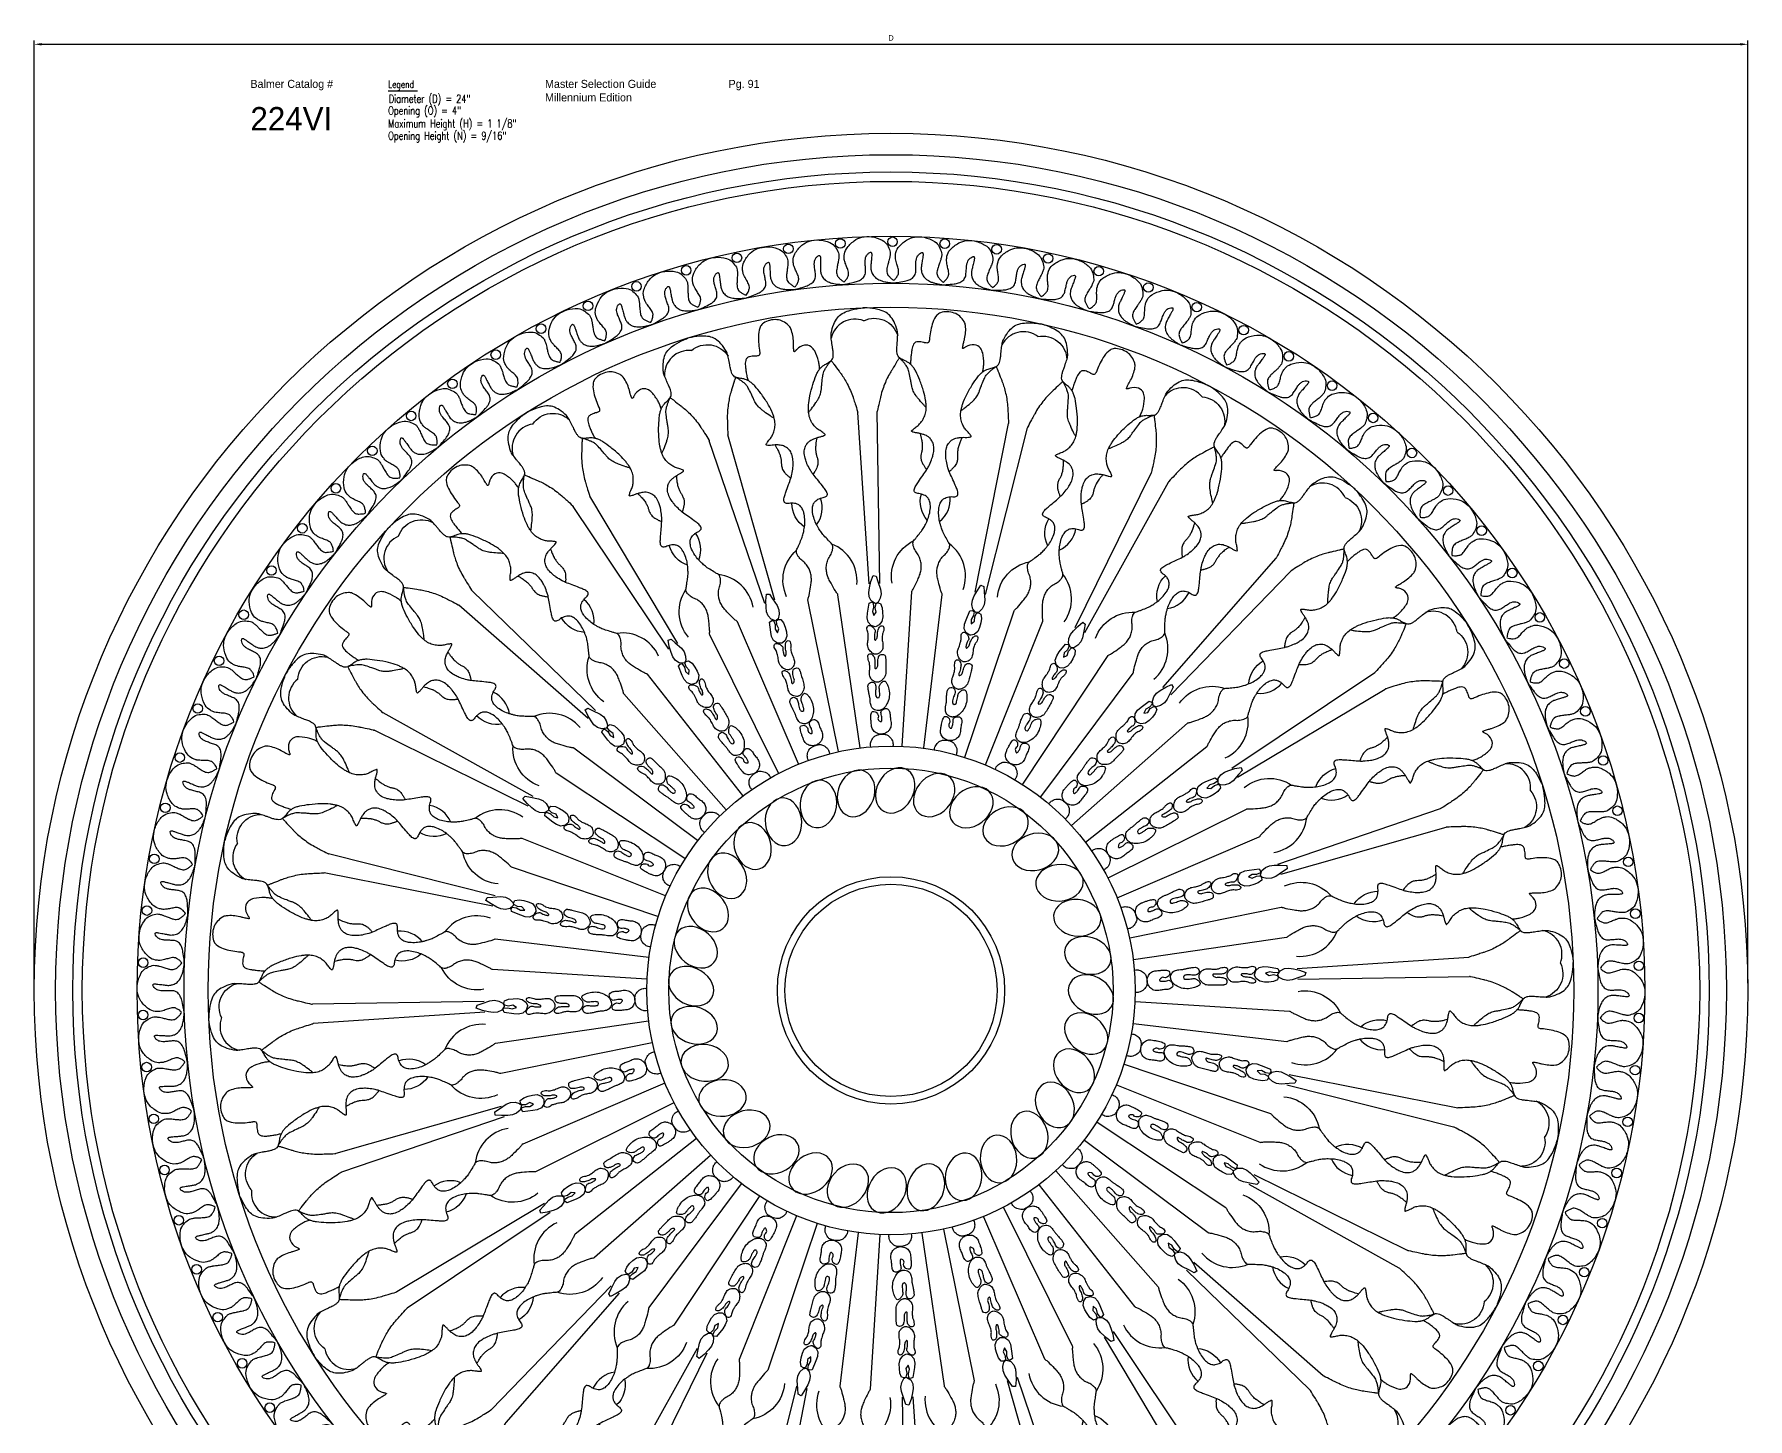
# Model space of a CAD drawing. Header units: millimetres. Extents: x 96 to 279, y 61 to 183.
# Drawn here: x 219.89 to 249.15, y 159.37 to 183 of the extents above; entities that cross this region are included whole.
import ezdxf

# ---------------------------------------------------------------- set-up
doc = ezdxf.new("R2010")
doc.units = ezdxf.units.MM
doc.layers.add('DIMENSIONS', color=4, linetype='Continuous')
doc.layers.add('PART', color=7, linetype='Continuous')
doc.styles.add('GENERLNARROW', font='ROMANS.shx', dxfattribs={"width": 0.75, "height": 0.068359})
doc.styles.add('ROMANS', font='TXT')
doc.styles.get("Standard").update_dxf_attribs({"font": 'arial.ttf'})
doc.dimstyles.new('BALMER1', dxfattribs={"dimscale": 0, "dimtxt": 0.09375, "dimasz": 0.125, "dimexe": 0.0625, "dimexo": 0.125, "dimgap": 0.0625, "dimtad": 1, "dimdec": 4, "dimlfac": -1, "dimzin": 3, "dimdsep": 46, "dimlunit": 4, "dimtxsty": 'Standard', "dimcen": 0.0625, "dimdle": 0.0625, "dimclrd": 256, "dimclre": 256, "dimclrt": 256, "dimadec": 0, "dimazin": 0, "dimtfac": 0.75, "dimtdec": 4, "dimtix": 1, "dimtmove": 2, "dimatfit": 3, "dimfxl": 1, "dimtolj": 1, "dimtzin": 3, "dimarcsym": 0})

# ---------------------------------------------------------------- blocks, each defined once
blk = doc.blocks.new('BALMERLEGEND')
at = {"layer": 'DIMENSIONS', "color": 7}
blk.add_line((2.375, 1.034), (2.876, 1.034), dxfattribs=at)
at = {"layer": 'DIMENSIONS', "color": 7, "style": 'ROMANS'}
for s, p in [('Balmer Catalog #', (0.023, 1.086)), ('Master Selection Guide', (5.055, 1.086)), ('Millennium Edition', (5.055, 0.855))]:
    blk.add_text(s, height=0.1367, dxfattribs=at).set_placement(p)
at = {"layer": 'DIMENSIONS', "color": 7, "style": 'GENERLNARROW', "width": 0.75}
blk.add_text('Legend', height=0.125, dxfattribs=at).set_placement((2.375, 1.085))
at = {"layer": 'DIMENSIONS', "color": 7, "style": 'ROMANS'}
for tag, p, height in [('PAGE#', (8.19, 1.086), 0.137), ('CATALOG#', (0.023, 0.359), 0.4)]:
    blk.add_attdef(tag, p, '', height=height, dxfattribs=at)
at = {"layer": 'DIMENSIONS', "color": 7, "style": 'GENERLNARROW', "width": 0.75}
for tag, p in [('DIMENSION1', (2.386, 0.833)), ('DIMENSION2', (2.375, 0.63)), ('DIMENSION3', (2.375, 0.41)), ('EXTRA', (2.375, 0.202)), ('EXTRA', (2.375, -0.006))]:
    blk.add_attdef(tag, p, '', height=0.137, dxfattribs=at)
blk = doc.blocks.new('*D152')
at = {"layer": 'Defpoints', "color": 0, "transparency": 16777216}
for p in [(249.153, 182.832), (219.89, 166.681), (249.153, 166.681)]:
    blk.add_point(p, dxfattribs=at)
at = {"layer": 'DIMENSIONS', "lineweight": -2, "transparency": 16777216}
for p, q in [((219.89, 166.806), (219.89, 182.895)), ((249.153, 166.806), (249.153, 182.895)), ((220.015, 182.832), (249.028, 182.832))]:
    blk.add_line(p, q, dxfattribs=at)
at = {"layer": 'DIMENSIONS', "transparency": 16777216}
for points in [[(220.015, 182.853), (220.015, 182.812), (219.89, 182.832)], [(249.028, 182.853), (249.028, 182.812), (249.153, 182.832)]]:
    blk.add_solid(points, dxfattribs=at)
at = {"layer": 'DIMENSIONS', "transparency": 16777216, "insert": (234.521, 182.942), "char_height": 0.0938, "attachment_point": 5}
blk.add_mtext('\\A1;D', dxfattribs=at)
blk = doc.blocks.new('BALMERREPEAT243VIA')
at = {"layer": 'PART'}
for points in [[(-11.929, 2.15, 0.042961), (-11.953, 2.188, 0.05692), (-11.976, 2.212, 0.028425), (-12.022, 2.248, 0.085914), (-12.039, 2.255, 0.048136), (-12.075, 2.261, 0.041697), (-12.117, 2.26, 0.011808), (-12.157, 2.255, -0.0124), (-12.194, 2.25, -0.011269), (-12.236, 2.246, -0.009043), (-12.288, 2.244, -0.061789), (-12.302, 2.245, -0.013702), (-12.364, 2.261, -0.139447), (-12.467, 2.325, -0.088085), (-12.568, 2.485, -0.102219), (-12.595, 2.628, -0.089871), (-12.562, 2.79, -0.089071), (-12.462, 2.953, -0.141257), (-12.358, 3.017, -0.047305), (-12.252, 3.037, -0.11059), (-12.206, 3.031, -0.00979), (-12.151, 3.009, -0.030078), (-12.134, 3.001, -0.001646), (-12.095, 2.979, 0.002199), (-12.066, 2.962, 0.001447), (-12.034, 2.945, 0.001249), (-11.997, 2.925, 0.0342), (-11.978, 2.916, 0.018148), (-11.939, 2.902, 0.076668), (-11.898, 2.897, 0.087025), (-11.862, 2.904, 0.037008), (-11.841, 2.914, 0.015841), (-11.794, 2.942, 0.023995), (-11.775, 2.955, 0.016656), (-11.75, 2.976)], [(-11.889, 2.126, 0.00619), (-11.884, 2.179, 0.013212), (-11.883, 2.204, 0.006583), (-11.883, 2.331, 0.018727), (-11.885, 2.376, 0.038521), (-11.891, 2.409, 0.028779), (-11.904, 2.451, 0.062616), (-11.923, 2.489, 0.075982), (-11.948, 2.515, 0.053036), (-11.984, 2.537, 0.062586), (-12.017, 2.549, 0.000956), (-12.058, 2.557, 0.001104), (-12.094, 2.564, 0.001569), (-12.132, 2.571, -0.001569), (-12.171, 2.578, -0.044072), (-12.198, 2.586, -0.02448), (-12.243, 2.606, -0.085041), (-12.269, 2.625, -0.05869), (-12.297, 2.662, -0.106776), (-12.311, 2.706, -0.342525), (-12.303, 2.72, -0.075955), (-12.287, 2.723, -0.088782), (-12.272, 2.721, -0.00321), (-12.248, 2.714, -0.001574), (-12.198, 2.697, -0.004797), (-12.122, 2.671, 0.006428), (-12.065, 2.652, 0.062023), (-12.027, 2.645, 0.044413), (-11.972, 2.646, 0.048746), (-11.933, 2.654, 0.051053), (-11.898, 2.669, 0.036135), (-11.862, 2.693, 0.043589), (-11.836, 2.717, 0.021703), (-11.807, 2.752, 0.031448), (-11.789, 2.778, 0.011367), (-11.765, 2.822, 0.020184), (-11.752, 2.848, 0.003208), (-11.744, 2.868, 0.001246), (-11.723, 2.92, 0.005528), (-11.72, 2.928, 0.001985), (-11.711, 2.95)]]:
    blk.add_lwpolyline(points, format="xyb", dxfattribs=at)
blk.add_circle((-12.581, 2.245), 0.0815, dxfattribs=at)
blk = doc.blocks.new('BALMERREPEAT243VIB')
at = {"layer": 'PART'}
for p, q in [((-6.799, 1.435), (-9.678, 2.005)), ((-4.138, 0.563), (-6.758, 0.873))]:
    blk.add_line(p, q, dxfattribs=at)
for points in [[(-6.758, 0.873, 0.149896), (-6.776, 0.87, -0.044999), (-6.833, 0.848, -0.007403), (-6.977, 0.81, -0.013188), (-7.06, 0.791, -0.047127), (-7.132, 0.784, -0.041293), (-7.215, 0.79, -0.055947), (-7.284, 0.81, -0.047701), (-7.359, 0.848, -0.071959), (-7.428, 0.908, 0.076815), (-7.493, 0.964, 0.021659), (-7.533, 0.987, 0.039458), (-7.557, 0.997, 0.073221), (-7.597, 1.003, 0.122724), (-7.621, 0.998, 0.017109), (-7.654, 0.979, -0.01161), (-7.703, 0.952, -0.001658), (-7.795, 0.903, -0.006623), (-7.818, 0.891, -0.026163), (-7.856, 0.875, -0.013921), (-7.931, 0.849, -0.012952), (-7.954, 0.843, -0.005585), (-8.007, 0.83, -0.041698), (-8.111, 0.815, -0.039238), (-8.224, 0.817, -0.033241), (-8.257, 0.823, -0.024683), (-8.3, 0.835, -0.090943), (-8.368, 0.874, -0.115287), (-8.405, 0.923, -0.041353), (-8.42, 0.965, -0.038992), (-8.428, 1.011, -0.055453), (-8.428, 1.056, 0.071097), (-8.428, 1.092, 0.06527), (-8.436, 1.12, 0.109491), (-8.447, 1.134, 0.092541), (-8.459, 1.141, 0.08118), (-8.476, 1.144, 0.0552), (-8.512, 1.141, 0.047261), (-8.552, 1.129, 0.002171), (-8.584, 1.115, 0.001733), (-8.624, 1.098, 0.009082), (-8.747, 1.043, -0.010472), (-8.855, 0.995, -0.031411), (-8.918, 0.973, -0.017767), (-9.032, 0.945, -0.028173), (-9.08, 0.938, -0.017622), (-9.156, 0.934, -0.070429), (-9.261, 0.947, -0.090495), (-9.335, 0.982, -0.036644), (-9.37, 1.012, -0.053403), (-9.391, 1.036, -0.033093), (-9.414, 1.077, -0.048479), (-9.425, 1.106, -0.028367), (-9.434, 1.15, -0.019986), (-9.441, 1.214, -0.031311), (-9.441, 1.269, 0.03119), (-9.442, 1.323, 0.044197), (-9.448, 1.362, 0.214933), (-9.453, 1.368, 0.268163), (-9.462, 1.368, 0.033722), (-9.514, 1.329, 0.02078), (-9.544, 1.302, -0.022394), (-9.572, 1.276, -0.055071), (-9.629, 1.238, -0.043968), (-9.71, 1.205, -0.062081), (-9.8, 1.189, -0.058869), (-9.896, 1.195, -0.019259), (-9.958, 1.209, -0.019708), (-10.017, 1.227, -0.031619), (-10.162, 1.289, -0.024855), (-10.337, 1.388, -0.018036), (-10.475, 1.482, -0.044857), (-10.525, 1.527, -0.012474), (-10.545, 1.549, -0.017973), (-10.559, 1.566, -0.036571), (-10.589, 1.614, -0.044094), (-10.607, 1.658, -0.023541), (-10.616, 1.691, 0.017713), (-10.627, 1.734, 0.014532), (-10.638, 1.768, 0.017469), (-10.649, 1.795, 0.119766), (-10.673, 1.826, 0.090701), (-10.719, 1.851, 0.02014), (-10.765, 1.864, 0.032049), (-10.794, 1.869, 0.003041), (-10.828, 1.873, -0.002311), (-10.872, 1.877, -0.00478), (-10.927, 1.883, -0.002642), (-11.027, 1.896, -0.079697), (-11.106, 1.92, -0.043415), (-11.236, 1.998, -0.07614), (-11.328, 2.089, -0.09324), (-11.375, 2.184, -0.055891), (-11.394, 2.309, -0.038375), (-11.388, 2.492, -0.014666), (-11.385, 2.518, -0.009349), (-11.377, 2.557)], [(-10.649, 1.795, -0.001688), (-10.596, 1.818, -0.004983), (-10.577, 1.826, -0.001093), (-10.439, 1.88, -0.003012), (-10.388, 1.9, -0.018115), (-10.298, 1.931, -0.016218), (-10.194, 1.958, -0.020446), (-10.073, 1.981, -0.019899), (-9.947, 1.994, -0.001741), (-9.924, 1.995, -0.000422), (-9.832, 2, -0.006517), (-9.694, 2.006, -0.056316), (-9.678, 2.005)], [(-9.896, 1.195, 0.005582), (-9.927, 1.238, 0.011781), (-9.942, 1.258, 0.007189), (-10.024, 1.358, 0.016104), (-10.063, 1.401, 0.048294), (-10.134, 1.462, 0.057494), (-10.203, 1.499, 0.009118), (-10.255, 1.519, -0.007307), (-10.32, 1.543, -0.004498), (-10.428, 1.587, -0.013041), (-10.464, 1.603, -0.056448), (-10.503, 1.627, -0.040486), (-10.55, 1.671, -0.00739), (-10.586, 1.711, -0.016505), (-10.601, 1.73, -0.001057), (-10.631, 1.77, -0.00189), (-10.647, 1.792, -0.001158), (-10.648, 1.793, -0.000126), (-10.649, 1.795)], [(-9.436, 1.216, 0.009074), (-9.39, 1.194, 0.016369), (-9.365, 1.183, 0.003587), (-9.294, 1.157, 0.015293), (-9.277, 1.151, 0.030701), (-9.243, 1.144, 0.017695), (-9.184, 1.136, 0.045506), (-9.129, 1.136, -0.046583), (-9.075, 1.136, -0.026444), (-9.04, 1.131, -0.033338), (-9.014, 1.123, -0.046625), (-8.979, 1.107, -0.045693), (-8.946, 1.085, -0.0104), (-8.928, 1.069, -0.004615), (-8.889, 1.032, -0.013325), (-8.877, 1.019, -0.007012), (-8.855, 0.995)]]:
    blk.add_lwpolyline(points, format="xyb", dxfattribs=at)
for centre, radius, start, end in [((-10.829, 2.263), 0.414, 143.5448, 242.9821), ((-7.076, 0.593), 0.679, 69.843, 143.43), ((-8.384, 0.527), 0.486, 38.3761, 95.2037)]:
    blk.add_arc(centre, radius, start, end, dxfattribs=at)
blk = doc.blocks.new('BALMERREPEAT243VIC')
at = {"layer": 'PART'}
for points in [[(-10.559, 1.566, 0.028651), (-10.629, 1.579, 0.02945), (-10.698, 1.584, 0.05526), (-10.881, 1.566, 0.111126), (-10.965, 1.527, 0.213699), (-11.022, 1.423, 0.164694), (-10.985, 1.277, 0.023089), (-10.972, 1.259, -0.05531), (-10.967, 1.251, -0.049224), (-10.959, 1.23, -0.247914), (-10.96, 1.225, -0.245974), (-10.967, 1.223, -0.026176), (-11.029, 1.233, -0.011675), (-11.068, 1.243, 0.00864), (-11.12, 1.256, 0.040975), (-11.235, 1.274, 0.04079), (-11.352, 1.272, 0.116786), (-11.419, 1.249, 0.071362), (-11.508, 1.174, 0.095706), (-11.563, 1.081, 0.082917), (-11.585, 0.958, 0.08583), (-11.568, 0.846, 0.131032), (-11.526, 0.784, 0.10156), (-11.403, 0.714, 0.053196), (-11.141, 0.658, 0.011966), (-11.107, 0.655, -0.031912), (-11.094, 0.654, -0.087636), (-11.066, 0.643, -0.160337), (-11.055, 0.631, -0.097515), (-11.051, 0.614, -0.056851), (-11.054, 0.585, -0.018233), (-11.057, 0.573, 0.01102), (-11.062, 0.555, 0.060083), (-11.073, 0.466, 0.114167), (-11.063, 0.42, 0.162841), (-11.029, 0.386, 0.08075), (-10.94, 0.357, 0.006532), (-10.877, 0.348, 0.005393), (-10.801, 0.339, 0.012624), (-10.757, 0.336, 0.008001), (-10.688, 0.334)], [(-4.104, 0.744, -0.057695), (-4.149, 0.75, -0.077312), (-4.18, 0.763, -0.09258), (-4.246, 0.823, -0.134692), (-4.269, 0.881, -0.03574), (-4.271, 0.933, -0.043373), (-4.266, 0.976, -0.025706), (-4.259, 1.002, -0.021263), (-4.248, 1.034, -0.134884), (-4.213, 1.079, -0.081147), (-4.13, 1.122, -0.105291), (-4.082, 1.127, -0.078886), (-4.02, 1.111)]]:
    blk.add_lwpolyline(points, format="xyb", dxfattribs=at)
for points in [[(-6.452, 1.446), (-6.509, 1.396), (-6.586, 1.38), (-6.662, 1.391), (-6.734, 1.423), (-6.829, 1.475), (-6.92, 1.537), (-6.895, 1.585), (-6.802, 1.591), (-6.662, 1.6), (-6.584, 1.59), (-6.515, 1.555), (-6.459, 1.502), (-6.448, 1.457)], [(-6.065, 1.348), (-6.104, 1.283), (-6.173, 1.249), (-6.25, 1.255), (-6.324, 1.281), (-6.48, 1.348), (-6.485, 1.393), (-6.469, 1.419), (-6.398, 1.407), (-6.33, 1.368), (-6.256, 1.371), (-6.302, 1.425), (-6.38, 1.43), (-6.444, 1.464), (-6.446, 1.495), (-6.424, 1.535), (-6.349, 1.547), (-6.272, 1.533), (-6.196, 1.514), (-6.125, 1.481), (-6.077, 1.421), (-6.064, 1.361)]]:
    blk.add_lwpolyline(points, close=True, dxfattribs=at)
for points in [[(-5.612, 1.229, -0.092451), (-5.627, 1.202, -0.058747), (-5.661, 1.17, -0.060345), (-5.696, 1.15, -0.063819), (-5.733, 1.14, -0.043974), (-5.78, 1.137, -0.066667), (-5.81, 1.142, -0.027087), (-5.844, 1.155, 0.023539), (-5.883, 1.17, 0.011871), (-5.931, 1.184, 0.009991), (-5.988, 1.198, 0.09952), (-6.025, 1.199, -0.088182), (-6.067, 1.2, -0.141136), (-6.099, 1.216, -0.168394), (-6.113, 1.242, -0.195613), (-6.107, 1.269, -0.099951), (-6.069, 1.305, -0.065714), (-6.022, 1.326, -0.127981), (-5.996, 1.327, -0.100807), (-5.965, 1.314, 0.078791), (-5.926, 1.295, 0.035298), (-5.864, 1.28, 0.157592), (-5.85, 1.283, 0.467897), (-5.846, 1.298, 0.105513), (-5.889, 1.335, 0.068067), (-5.921, 1.347, -0.053122), (-5.963, 1.362, -0.031397), (-5.999, 1.382, -0.036536), (-6.028, 1.403, -0.173972), (-6.054, 1.451, -0.334729), (-6.04, 1.478, -0.143171), (-6.012, 1.483, -0.085052), (-5.966, 1.469, -0.057747), (-5.928, 1.444, 0.081635), (-5.9, 1.428, 0.019196), (-5.857, 1.413, 0.025729), (-5.825, 1.405, 0.030885), (-5.791, 1.401, -0.024617), (-5.747, 1.396, -0.033373), (-5.709, 1.387, -0.03456), (-5.673, 1.374, -0.103867), (-5.647, 1.354, -0.074401), (-5.622, 1.316, -0.061611), (-5.608, 1.27, -0.101644), (-5.609, 1.24, -0.012311), (-5.61, 1.234, -0.013556)], [(-5.141, 1.137, -0.105763), (-5.152, 1.111, -0.061654), (-5.184, 1.074, -0.072552), (-5.22, 1.05, -0.087762), (-5.254, 1.041, -0.042266), (-5.296, 1.041, -0.050665), (-5.331, 1.047, -0.027064), (-5.37, 1.061, 0.030689), (-5.405, 1.072, 0.014742), (-5.446, 1.083, 0.017911), (-5.481, 1.089, 0.062135), (-5.51, 1.089, -0.035765), (-5.559, 1.087, -0.055558), (-5.602, 1.093, -0.07403), (-5.632, 1.106, -0.319092), (-5.645, 1.136, -0.200979), (-5.616, 1.177, -0.081102), (-5.577, 1.194, -0.101088), (-5.542, 1.195, -0.009777), (-5.509, 1.189, -0.007514), (-5.466, 1.18, -0.034607), (-5.422, 1.166, 0.048547), (-5.391, 1.157, 0.569346), (-5.375, 1.176, 0.200565), (-5.411, 1.218, 0.084654), (-5.442, 1.227, -0.060231), (-5.486, 1.237, -0.021286), (-5.528, 1.255, -0.031038), (-5.555, 1.27, -0.173459), (-5.579, 1.301, -0.160644), (-5.579, 1.343, -0.145486), (-5.556, 1.377, -0.20489), (-5.527, 1.384, -0.016943), (-5.506, 1.381, -0.006478), (-5.451, 1.369, -0.012245), (-5.271, 1.322, -0.048569), (-5.227, 1.305, -0.078771), (-5.202, 1.286, -0.052647), (-5.172, 1.25, -0.039207), (-5.148, 1.204, -0.07717), (-5.141, 1.179, -0.016423), (-5.139, 1.157, -0.035152), (-5.139, 1.147, -0.0135), (-5.14, 1.145, -0.005177)], [(-4.667, 1.04, -0.099462), (-4.674, 1.01, -0.064103), (-4.699, 0.97, -0.085099), (-4.733, 0.941, -0.115286), (-4.764, 0.93, -0.027192), (-4.804, 0.929, -0.027999), (-4.842, 0.932, -0.016415), (-4.891, 0.941, 0.028065), (-4.919, 0.945, 0.016309), (-4.943, 0.946, -0.007108), (-4.997, 0.948, -0.019667), (-5.064, 0.954, -0.023413), (-5.12, 0.964, -0.159564), (-5.15, 0.982, -0.126279), (-5.17, 1.021, -0.158963), (-5.165, 1.061, -0.191041), (-5.141, 1.085, -0.084519), (-5.103, 1.094, -0.084157), (-5.064, 1.089, -0.031487), (-5.03, 1.077, 0.027616), (-4.991, 1.063, 0.032105), (-4.945, 1.052, 0.051665), (-4.916, 1.051, 0.325372), (-4.882, 1.077, 0.383842), (-4.899, 1.112, 0.027908), (-4.925, 1.12, 0.015186), (-4.974, 1.132, 0.018255), (-5.019, 1.139, -0.026293), (-5.051, 1.145, -0.113563), (-5.075, 1.157, -0.058828), (-5.11, 1.194, -0.120139), (-5.131, 1.242, -0.249354), (-5.123, 1.268, -0.104474), (-5.099, 1.282, -0.058274), (-5.052, 1.293, -0.022744), (-5.021, 1.295, -0.015051), (-4.974, 1.295, -0.081058), (-4.856, 1.271, -0.086355), (-4.759, 1.214, -0.065962), (-4.694, 1.143, -0.105693), (-4.671, 1.087, -0.006027), (-4.667, 1.062, -0.027802), (-4.666, 1.057, -0.013959), (-4.666, 1.051, -0.00616)], [(-4.266, 0.976, -0.069779), (-4.275, 0.951, -0.036052), (-4.301, 0.907, -0.136348), (-4.361, 0.858, -0.132407), (-4.439, 0.846, -0.007776), (-4.489, 0.853, -0.014451), (-4.516, 0.858, -0.004394), (-4.547, 0.864, -0.003042), (-4.592, 0.875, -0.037361), (-4.632, 0.887, -0.04354), (-4.664, 0.904, -0.258308), (-4.678, 0.929, -0.162037), (-4.664, 0.972, -0.119398), (-4.64, 0.992, -0.086687), (-4.597, 1.005, -0.194451), (-4.557, 0.993, 0.231483), (-4.522, 0.986, 0.145334), (-4.478, 1.012, 0.426886), (-4.479, 1.032, 0.090425), (-4.498, 1.043, 0.03576), (-4.549, 1.057, 0.070721), (-4.592, 1.059, -0.091207), (-4.626, 1.062, -0.167271), (-4.651, 1.08, -0.110642), (-4.67, 1.123, -0.130086), (-4.667, 1.17, -0.194644), (-4.646, 1.194, -0.075416), (-4.608, 1.207, -0.082535), (-4.572, 1.207, -0.014197), (-4.532, 1.2, 0.01536), (-4.495, 1.193, 0.017683), (-4.461, 1.189, -0.013893), (-4.417, 1.185, -0.106258), (-4.339, 1.157, -0.124339), (-4.29, 1.106, -0.045991), (-4.271, 1.063, -0.069398), (-4.265, 1.032, -0.012368), (-4.264, 0.997, -0.039882), (-4.264, 0.986, -0.007585), (-4.265, 0.983, -0.002654)]]:
    blk.add_lwpolyline(points, format="xyb", close=True, dxfattribs=at)
at = {"layer": 'PART', "xscale": -1, "rotation": 154.6584510174953}
blk.add_blockref('BALMERREPEAT243VIB', (0, 0), dxfattribs=at)
at = {"layer": 'PART'}
blk.add_blockref('BALMERREPEAT243VIB', (0, 0), dxfattribs=at)

msp = doc.modelspace()

# ---------------------------------------------------------------- linework, layer by layer
at = {"flags": 128}
for points in [[(233.80226, 169.65649), (233.86072, 169.64554), (233.92154, 169.64898), (233.98251, 169.6667), (234.04143, 169.69803), (234.09617, 169.74186), (234.14476, 169.7966), (234.18543, 169.86028), (234.21672, 169.93058), (234.2375, 170.00497), (234.24701, 170.08076), (234.24492, 170.15521), (234.23129, 170.22563), (234.20662, 170.28947), (234.1718, 170.34443), (234.1281, 170.38853), (234.07708, 170.42016), (234.02059, 170.43818), (233.96068, 170.44195), (233.89951, 170.43133), (233.8393, 170.40669), (233.78221, 170.36893), (233.73031, 170.31942), (233.68547, 170.25995), (233.64933, 170.19266), (233.62317, 170.11999), (233.60796, 170.04455), (233.60423, 169.96909), (233.61213, 169.89633), (233.63137, 169.82889), (233.66125, 169.76921), (233.70069, 169.71946), (233.74827, 169.68143)], [(234.39649, 169.7396), (234.45169, 169.71746), (234.51201, 169.70898), (234.57526, 169.71445), (234.63917, 169.73369), (234.70141, 169.766), (234.75974, 169.81021), (234.81206, 169.86472), (234.85646, 169.92757), (234.89135, 169.99648), (234.91547, 170.06895), (234.92794, 170.14238), (234.92831, 170.21411), (234.91657, 170.28154), (234.89314, 170.34224), (234.85888, 170.39401), (234.81501, 170.43499), (234.76313, 170.46369), (234.7051, 170.47907), (234.64304, 170.48058), (234.57917, 170.46817), (234.51581, 170.44228), (234.45525, 170.40384), (234.39967, 170.35426), (234.3511, 170.29531), (234.31127, 170.22914), (234.28163, 170.15812), (234.26325, 170.08484), (234.2568, 170.01193), (234.26251, 169.94203), (234.28018, 169.87768), (234.30915, 169.82118), (234.3484, 169.7746)], [(234.99552, 169.7052), (235.04534, 169.67271), (235.10284, 169.65262), (235.16595, 169.64565), (235.23238, 169.65206), (235.29973, 169.6716), (235.36556, 169.70358), (235.42751, 169.74684), (235.48332, 169.79982), (235.53098, 169.86059), (235.56877, 169.92697), (235.59533, 169.99656), (235.60969, 170.06683), (235.61133, 170.13526), (235.60019, 170.19936), (235.57669, 170.25682), (235.54166, 170.30557), (235.49637, 170.34384), (235.44246, 170.37025), (235.38188, 170.38384), (235.31682, 170.38412), (235.24963, 170.37109), (235.18273, 170.34521), (235.11855, 170.30742), (235.05941, 170.25908), (235.00743, 170.20195), (234.96451, 170.13808), (234.93219, 170.06979), (234.91164, 169.99954), (234.90361, 169.92987), (234.90837, 169.86331), (234.92577, 169.80225), (234.95517, 169.7489)], [(233.23567, 169.45904), (233.29514, 169.45971), (233.35411, 169.47495), (233.41046, 169.50421), (233.46213, 169.54644), (233.50727, 169.60011), (233.54425, 169.66328), (233.57172, 169.73366), (233.58869, 169.80872), (233.59456, 169.88573), (233.5891, 169.96192), (233.57252, 170.03453), (233.54542, 170.10094), (233.50877, 170.15875), (233.46389, 170.20586), (233.41242, 170.24058), (233.35622, 170.26165), (233.2973, 170.26831), (233.23781, 170.26032), (233.17989, 170.23796), (233.12563, 170.20205), (233.077, 170.15388), (233.03576, 170.0952), (233.00339, 170.02812), (232.98107, 169.95507), (232.9696, 169.87869), (232.96939, 169.80174), (232.98046, 169.727), (233.0024, 169.65718), (233.03442, 169.59479), (233.07537, 169.54209), (233.12376, 169.50099), (233.17784, 169.47296)], [(235.57632, 169.55459), (235.61885, 169.51301), (235.67133, 169.48208), (235.73186, 169.46294), (235.79826, 169.45626), (235.86813, 169.46229), (235.93894, 169.48081), (236.00813, 169.51115), (236.07321, 169.55222), (236.13181, 169.60253), (236.18183, 169.66026), (236.22145, 169.72333), (236.24924, 169.78945), (236.2642, 169.85625), (236.26579, 169.92129), (236.25394, 169.98223), (236.2291, 170.03688), (236.19214, 170.08325), (236.14442, 170.11966), (236.08766, 170.14481), (236.0239, 170.15778), (235.95546, 170.15811), (235.8848, 170.14578), (235.81448, 170.12123), (235.74704, 170.08536), (235.68492, 170.03947), (235.63036, 169.9852), (235.58534, 169.92453), (235.55148, 169.85964), (235.53001, 169.79288), (235.5217, 169.72666), (235.52685, 169.66338), (235.54528, 169.60532)], [(232.71848, 169.15484), (232.77668, 169.1671), (232.83155, 169.19356), (232.8811, 169.23325), (232.92354, 169.28475), (232.95734, 169.3462), (232.98128, 169.41536), (232.99449, 169.48975), (232.9965, 169.56668), (232.98723, 169.64336), (232.96701, 169.71702), (232.93659, 169.785), (232.89705, 169.84484), (232.84982, 169.89439), (232.79662, 169.93184), (232.73937, 169.95585), (232.68013, 169.96555), (232.62105, 169.96059), (232.56426, 169.94115), (232.51181, 169.90792), (232.4656, 169.86211), (232.42731, 169.80539), (232.3983, 169.73978), (232.37964, 169.66768), (232.372, 169.59168), (232.37565, 169.51453), (232.39046, 169.43902), (232.4159, 169.36787), (232.45104, 169.30367), (232.49462, 169.24873), (232.54506, 169.20503), (232.60054, 169.17415), (232.65905, 169.15722)], [(236.11658, 169.29356), (236.15018, 169.24448), (236.19562, 169.20392), (236.25125, 169.17333), (236.31508, 169.15382), (236.38478, 169.14611), (236.45784, 169.15046), (236.53162, 169.16672), (236.60346, 169.1943), (236.67075, 169.23221), (236.73107, 169.27908), (236.78223, 169.3332), (236.82239, 169.39264), (236.85009, 169.45522), (236.86434, 169.51871), (236.86461, 169.58079), (236.8509, 169.63923), (236.82371, 169.69192), (236.78401, 169.73695), (236.73324, 169.77269), (236.67324, 169.79785), (236.60618, 169.81152), (236.53447, 169.81321), (236.46071, 169.80286), (236.38757, 169.78083), (236.31769, 169.74794), (236.25359, 169.70536), (236.1976, 169.65463), (236.15173, 169.5976), (236.11765, 169.53631), (236.09658, 169.47298), (236.08929, 169.40991), (236.09604, 169.34938)], [(232.27057, 168.7556), (232.32526, 168.77898), (232.37391, 168.81563), (232.41477, 168.86423), (232.44635, 168.92302), (232.46752, 168.98988), (232.4775, 169.06238), (232.47595, 169.13792), (232.46291, 169.21376), (232.43886, 169.28715), (232.40466, 169.35546), (232.36155, 169.41619), (232.3111, 169.46718), (232.25512, 169.50656), (232.19563, 169.53291), (232.13479, 169.54529), (232.0748, 169.54325), (232.01782, 169.52686), (231.96591, 169.4967), (231.92096, 169.45388), (231.88458, 169.39995), (231.85808, 169.33684), (231.84243, 169.26684), (231.8382, 169.19248), (231.84553, 169.11644), (231.86416, 169.04149), (231.89342, 168.97032), (231.93224, 168.9055), (231.97924, 168.84939), (232.0327, 168.804), (232.09069, 168.77098), (232.15113, 168.75153), (232.21182, 168.74634)], [(236.59554, 168.93215), (236.61891, 168.87746), (236.65557, 168.82881), (236.70417, 168.78795), (236.76296, 168.75637), (236.82981, 168.73521), (236.90232, 168.72522), (236.97786, 168.72678), (237.0537, 168.73981), (237.12709, 168.76387), (237.19539, 168.79806), (237.25613, 168.84117), (237.30712, 168.89162), (237.3465, 168.94761), (237.37285, 169.00709), (237.38523, 169.06793), (237.38319, 169.12792), (237.36679, 169.1849), (237.33664, 169.23681), (237.29382, 169.28177), (237.23988, 169.31815), (237.17677, 169.34464), (237.10677, 169.36029), (237.03241, 169.36452), (236.95638, 169.35719), (236.88143, 169.33856), (236.81026, 169.30931), (236.74544, 169.27048), (236.68933, 169.22349), (236.64394, 169.17003), (236.61092, 169.11203), (236.59147, 169.05159), (236.58628, 168.9909)], [(231.90916, 168.27664), (231.95824, 168.31024), (231.99881, 168.35568), (232.0294, 168.41131), (232.0489, 168.47514), (232.05662, 168.54484), (232.05227, 168.6179), (232.036, 168.69169), (232.00842, 168.76352), (231.97051, 168.83081), (231.92365, 168.89113), (231.86952, 168.94229), (231.81009, 168.98245), (231.7475, 169.01016), (231.68402, 169.0244), (231.62193, 169.02467), (231.56349, 169.01096), (231.5108, 168.98377), (231.46578, 168.94407), (231.43004, 168.8933), (231.40488, 168.8333), (231.3912, 168.76624), (231.38951, 168.69453), (231.39987, 168.62077), (231.42189, 168.54763), (231.45479, 168.47775), (231.49737, 168.41366), (231.54809, 168.35766), (231.60513, 168.31179), (231.66642, 168.27771), (231.72974, 168.25664), (231.79281, 168.24935), (231.85335, 168.2561)], [(236.99478, 168.48425), (237.00704, 168.42605), (237.0335, 168.37118), (237.07319, 168.32163), (237.12469, 168.27918), (237.18614, 168.24538), (237.2553, 168.22144), (237.32969, 168.20823), (237.40662, 168.20622), (237.48329, 168.21549), (237.55696, 168.23571), (237.62494, 168.26614), (237.68478, 168.30568), (237.73433, 168.3529), (237.77178, 168.4061), (237.79579, 168.46335), (237.80549, 168.52259), (237.80053, 168.58168), (237.78108, 168.63847), (237.74786, 168.69091), (237.70205, 168.73712), (237.64532, 168.77542), (237.57972, 168.80442), (237.50762, 168.82308), (237.43162, 168.83072), (237.35447, 168.82707), (237.27896, 168.81226), (237.20781, 168.78683), (237.14361, 168.75168), (237.08866, 168.70811), (237.04497, 168.65767), (237.01409, 168.60219), (236.99716, 168.54368)], [(231.64814, 167.73638), (231.68972, 167.77891), (231.72064, 167.83139), (231.73979, 167.89192), (231.74647, 167.95832), (231.74044, 168.02819), (231.72191, 168.099), (231.69157, 168.16819), (231.6505, 168.23327), (231.60019, 168.29187), (231.54246, 168.34189), (231.47939, 168.38151), (231.41327, 168.4093), (231.34648, 168.42426), (231.28144, 168.42585), (231.22049, 168.414), (231.16585, 168.38916), (231.11948, 168.35221), (231.08306, 168.30449), (231.05791, 168.24772), (231.04494, 168.18396), (231.04462, 168.11552), (231.05695, 168.04486), (231.08149, 167.97454), (231.11736, 167.9071), (231.16326, 167.84498), (231.21752, 167.79042), (231.2782, 167.7454), (231.34309, 167.71154), (231.40985, 167.69007), (231.47606, 167.68176), (231.53934, 167.68691), (231.5974, 167.70534)], [(237.29897, 167.96706), (237.29964, 167.90758), (237.31489, 167.84861), (237.34415, 167.79227), (237.38638, 167.74059), (237.44005, 167.69545), (237.50322, 167.65848), (237.5736, 167.63101), (237.64866, 167.61403), (237.72567, 167.60817), (237.80186, 167.61362), (237.87447, 167.6302), (237.94088, 167.65731), (237.99869, 167.69396), (238.0458, 167.73883), (238.08052, 167.7903), (238.10159, 167.84651), (238.10825, 167.90542), (238.10026, 167.96492), (238.0779, 168.02284), (238.04199, 168.07709), (237.99382, 168.12572), (237.93514, 168.16696), (237.86806, 168.19933), (237.79501, 168.22166), (237.71863, 168.23313), (237.64168, 168.23333), (237.56694, 168.22227), (237.49712, 168.20032), (237.43473, 168.1683), (237.38203, 168.12736), (237.34092, 168.07897), (237.3129, 168.02488)], [(231.49753, 167.15558), (231.53001, 167.2054), (231.5501, 167.2629), (231.55707, 167.32601), (231.55067, 167.39244), (231.53112, 167.45979), (231.49914, 167.52562), (231.45588, 167.58757), (231.40291, 167.64338), (231.34213, 167.69104), (231.27575, 167.72883), (231.20617, 167.75539), (231.13589, 167.76975), (231.06747, 167.77139), (231.00336, 167.76026), (230.9459, 167.73675), (230.89715, 167.70172), (230.85888, 167.65643), (230.83248, 167.60253), (230.81889, 167.54195), (230.8186, 167.47688), (230.83164, 167.40969), (230.85752, 167.34279), (230.89531, 167.27861), (230.94364, 167.21947), (231.00078, 167.1675), (231.06464, 167.12457), (231.13293, 167.09225), (231.20318, 167.0717), (231.27285, 167.06367), (231.33942, 167.06844), (231.40048, 167.08583), (231.45382, 167.11524)], [(237.49642, 167.40046), (237.48548, 167.342), (237.48892, 167.28119), (237.50663, 167.22022), (237.53797, 167.1613), (237.5818, 167.10655), (237.63654, 167.05797), (237.70021, 167.01729), (237.77051, 166.986), (237.8449, 166.96522), (237.92069, 166.95571), (237.99514, 166.95781), (238.06557, 166.97144), (238.12941, 166.9961), (238.18437, 167.03092), (238.22847, 167.07463), (238.2601, 167.12565), (238.27812, 167.18213), (238.28189, 167.24204), (238.27126, 167.30321), (238.24663, 167.36343), (238.20887, 167.42052), (238.15936, 167.47242), (238.09989, 167.51725), (238.0326, 167.5534), (237.95992, 167.57955), (237.88449, 167.59476), (237.80903, 167.59849), (237.73627, 167.59059), (237.66883, 167.57136), (237.60915, 167.54148), (237.5594, 167.50204), (237.52136, 167.45446)], [(231.46312, 166.55655), (231.48526, 166.61175), (231.49375, 166.67207), (231.48827, 166.73533), (231.46903, 166.79923), (231.43672, 166.86147), (231.39251, 166.9198), (231.338, 166.97212), (231.27515, 167.01652), (231.20625, 167.05141), (231.13377, 167.07553), (231.06034, 167.088), (230.98861, 167.08837), (230.92118, 167.07663), (230.86048, 167.0532), (230.80871, 167.01894), (230.76773, 166.97507), (230.73904, 166.92319), (230.72365, 166.86517), (230.72214, 166.8031), (230.73456, 166.73923), (230.76045, 166.67587), (230.79888, 166.61531), (230.84847, 166.55974), (230.90741, 166.51116), (230.97359, 166.47133), (231.0446, 166.44169), (231.11789, 166.42332), (231.19079, 166.41687), (231.26069, 166.42258), (231.32505, 166.44024), (231.38154, 166.46921), (231.42812, 166.50846)], [(237.57954, 166.80623), (237.5574, 166.75103), (237.54892, 166.69071), (237.55439, 166.62746), (237.57363, 166.56356), (237.60594, 166.50131), (237.65015, 166.44298), (237.70466, 166.39067), (237.76751, 166.34626), (237.83642, 166.31137), (237.90889, 166.28726), (237.98232, 166.27479), (238.05405, 166.27442), (238.12148, 166.28616), (238.18218, 166.30958), (238.23395, 166.34385), (238.27493, 166.38771), (238.30363, 166.4396), (238.31901, 166.49762), (238.32052, 166.55969), (238.30811, 166.62355), (238.28221, 166.68691), (238.24378, 166.74747), (238.1942, 166.80305), (238.13525, 166.85163), (238.06907, 166.89146), (237.99806, 166.92109), (237.92478, 166.93947), (237.85187, 166.94592), (237.78197, 166.94021), (237.71762, 166.92255), (237.66112, 166.89357), (237.61454, 166.85433)], [(231.54624, 165.96232), (231.55718, 166.02078), (231.55374, 166.0816), (231.53603, 166.14257), (231.50469, 166.20149), (231.46086, 166.25623), (231.40612, 166.30482), (231.34245, 166.34549), (231.27215, 166.37678), (231.19776, 166.39756), (231.12197, 166.40707), (231.04752, 166.40498), (230.9771, 166.39135), (230.91325, 166.36668), (230.85829, 166.33186), (230.8142, 166.28816), (230.78256, 166.23714), (230.76454, 166.18065), (230.76077, 166.12074), (230.7714, 166.05958), (230.79603, 165.99936), (230.83379, 165.94227), (230.8833, 165.89037), (230.94277, 165.84553), (231.01006, 165.80939), (231.08274, 165.78323), (231.15817, 165.76802), (231.23363, 165.7643), (231.3064, 165.77219), (231.37384, 165.79143), (231.43351, 165.82131), (231.48326, 165.86075), (231.5213, 165.90833)], [(237.54514, 166.20721), (237.51265, 166.15739), (237.49256, 166.09988), (237.48559, 166.03677), (237.49199, 165.97035), (237.51154, 165.903), (237.54352, 165.83716), (237.58678, 165.77522), (237.63975, 165.71941), (237.70053, 165.67174), (237.76691, 165.63395), (237.8365, 165.60739), (237.90677, 165.59304), (237.9752, 165.5914), (238.0393, 165.60253), (238.09676, 165.62604), (238.14551, 165.66107), (238.18378, 165.70635), (238.21019, 165.76026), (238.22378, 165.82084), (238.22406, 165.8859), (238.21103, 165.95309), (238.18515, 166.01999), (238.14736, 166.08417), (238.09902, 166.14332), (238.04189, 166.19529), (237.97802, 166.23821), (237.90973, 166.27053), (237.83948, 166.29108), (237.76981, 166.29912), (237.70325, 166.29435), (237.64219, 166.27695), (237.58884, 166.24755)], [(231.74369, 165.39573), (231.74302, 165.4552), (231.72777, 165.51417), (231.69851, 165.57052), (231.65628, 165.62219), (231.60261, 165.66733), (231.53944, 165.70431), (231.46906, 165.73178), (231.39401, 165.74875), (231.31699, 165.75462), (231.2408, 165.74916), (231.16819, 165.73258), (231.10178, 165.70548), (231.04398, 165.66883), (230.99686, 165.62396), (230.96214, 165.57249), (230.94107, 165.51628), (230.93441, 165.45736), (230.94241, 165.39787), (230.96476, 165.33995), (231.00067, 165.28569), (231.04884, 165.23706), (231.10752, 165.19582), (231.1746, 165.16345), (231.24765, 165.14113), (231.32403, 165.12966), (231.40098, 165.12945), (231.47572, 165.14052), (231.54555, 165.16246), (231.60794, 165.19448), (231.66064, 165.23543), (231.70174, 165.28382), (231.72976, 165.3379)], [(237.39452, 165.6264), (237.35294, 165.58388), (237.32202, 165.5314), (237.30288, 165.47086), (237.2962, 165.40446), (237.30223, 165.33459), (237.32075, 165.26378), (237.35109, 165.19459), (237.39216, 165.12952), (237.44247, 165.07091), (237.5002, 165.0209), (237.56327, 164.98128), (237.62939, 164.95348), (237.69618, 164.93852), (237.76123, 164.93694), (237.82217, 164.94878), (237.87682, 164.97363), (237.92319, 165.01058), (237.9596, 165.0583), (237.98475, 165.11506), (237.99772, 165.17882), (237.99805, 165.24726), (237.98572, 165.31792), (237.96117, 165.38824), (237.9253, 165.45568), (237.87941, 165.5178), (237.82514, 165.57236), (237.76447, 165.61738), (237.69958, 165.65124), (237.63282, 165.67271), (237.5666, 165.68102), (237.50332, 165.67587), (237.44526, 165.65744)], [(232.04788, 164.87854), (232.03562, 164.93674), (232.00916, 164.99161), (231.96947, 165.04116), (231.91797, 165.0836), (231.85653, 165.1174), (231.78736, 165.14134), (231.71297, 165.15456), (231.63605, 165.15656), (231.55937, 165.14729), (231.48571, 165.12708), (231.41773, 165.09665), (231.35788, 165.05711), (231.30834, 165.00988), (231.27088, 164.95668), (231.24687, 164.89943), (231.23717, 164.84019), (231.24213, 164.78111), (231.26158, 164.72432), (231.2948, 164.67187), (231.34061, 164.62566), (231.39734, 164.58737), (231.46294, 164.55836), (231.53504, 164.5397), (231.61105, 164.53206), (231.6882, 164.53571), (231.76371, 164.55052), (231.83485, 164.57596), (231.89905, 164.6111), (231.954, 164.65468), (231.9977, 164.70512), (232.02857, 164.7606), (232.0455, 164.81911)], [(237.1335, 165.08614), (237.08442, 165.05254), (237.04385, 165.00711), (237.01327, 164.95147), (236.99376, 164.88765), (236.98604, 164.81795), (236.9904, 164.74488), (237.00666, 164.6711), (237.03424, 164.59926), (237.07215, 164.53197), (237.11902, 164.47165), (237.17314, 164.42049), (237.23257, 164.38033), (237.29516, 164.35263), (237.35865, 164.33838), (237.42073, 164.33811), (237.47917, 164.35182), (237.53186, 164.37901), (237.57689, 164.41871), (237.61263, 164.46948), (237.63779, 164.52948), (237.65146, 164.59655), (237.65315, 164.66825), (237.6428, 164.74201), (237.62077, 164.81515), (237.58788, 164.88503), (237.5453, 164.94913), (237.49457, 165.00512), (237.43753, 165.05099), (237.37625, 165.08508), (237.31292, 165.10614), (237.24985, 165.11344), (237.18932, 165.10669)], [(232.44713, 164.43063), (232.42375, 164.48532), (232.3871, 164.53398), (232.3385, 164.57483), (232.27971, 164.60641), (232.21285, 164.62758), (232.14034, 164.63756), (232.0648, 164.63601), (231.98897, 164.62297), (231.91557, 164.59892), (231.84727, 164.56472), (231.78653, 164.52161), (231.73555, 164.47116), (231.69617, 164.41518), (231.66981, 164.35569), (231.65743, 164.29485), (231.65947, 164.23486), (231.67587, 164.17788), (231.70602, 164.12598), (231.74884, 164.08102), (231.80278, 164.04464), (231.86589, 164.01814), (231.93589, 164.0025), (232.01025, 163.99826), (232.08628, 164.00559), (232.16124, 164.02422), (232.23241, 164.05348), (232.29722, 164.09231), (232.35333, 164.1393), (232.39872, 164.19276), (232.43174, 164.25076), (232.4512, 164.31119), (232.45639, 164.37188)], [(236.77209, 164.60719), (236.7174, 164.58381), (236.66875, 164.54716), (236.62789, 164.49856), (236.59631, 164.43977), (236.57515, 164.37291), (236.56516, 164.3004), (236.56671, 164.22486), (236.57975, 164.14903), (236.60381, 164.07563), (236.638, 164.00733), (236.68111, 163.94659), (236.73156, 163.89561), (236.78755, 163.85623), (236.84703, 163.82987), (236.90787, 163.81749), (236.96786, 163.81954), (237.02484, 163.83593), (237.07675, 163.86608), (237.1217, 163.9089), (237.15809, 163.96284), (237.18458, 164.02595), (237.20023, 164.09595), (237.20446, 164.17031), (237.19713, 164.24634), (237.1785, 164.3213), (237.14924, 164.39247), (237.11042, 164.45728), (237.06342, 164.5134), (237.00996, 164.55878), (236.95197, 164.5918), (236.89153, 164.61126), (236.83084, 164.61645)], [(232.92608, 164.06922), (232.89248, 164.1183), (232.84705, 164.15887), (232.79141, 164.18946), (232.72759, 164.20896), (232.65788, 164.21668), (232.58482, 164.21233), (232.51104, 164.19607), (232.4392, 164.16848), (232.37191, 164.13057), (232.31159, 164.08371), (232.26043, 164.02958), (232.22027, 163.97015), (232.19257, 163.90756), (232.17832, 163.84408), (232.17805, 163.78199), (232.19176, 163.72355), (232.21895, 163.67086), (232.25865, 163.62584), (232.30942, 163.5901), (232.36942, 163.56494), (232.43649, 163.55127), (232.50819, 163.54958), (232.58195, 163.55993), (232.65509, 163.58195), (232.72497, 163.61485), (232.78907, 163.65743), (232.84506, 163.70815), (232.89093, 163.76519), (232.92501, 163.82648), (232.94608, 163.8898), (232.95338, 163.95287), (232.94663, 164.01341)], [(236.32418, 164.20794), (236.26598, 164.19568), (236.21112, 164.16923), (236.16157, 164.12953), (236.11912, 164.07803), (236.08532, 164.01659), (236.06138, 163.94742), (236.04817, 163.87303), (236.04616, 163.79611), (236.05543, 163.71943), (236.07565, 163.64577), (236.10608, 163.57779), (236.14562, 163.51794), (236.19284, 163.4684), (236.24604, 163.43094), (236.30329, 163.40693), (236.36253, 163.39723), (236.42162, 163.40219), (236.47841, 163.42164), (236.53085, 163.45486), (236.57706, 163.50067), (236.61536, 163.5574), (236.64436, 163.623), (236.66302, 163.69511), (236.67066, 163.77111), (236.66701, 163.84826), (236.6522, 163.92377), (236.62677, 163.99491), (236.59162, 164.05912), (236.54804, 164.11406), (236.4976, 164.15776), (236.44213, 164.18863), (236.38361, 164.20556)], [(233.46634, 163.8082), (233.42382, 163.84978), (233.37134, 163.8807), (233.3108, 163.89985), (233.2444, 163.90653), (233.17453, 163.9005), (233.10372, 163.88198), (233.03453, 163.85163), (232.96945, 163.81056), (232.91085, 163.76025), (232.86083, 163.70252), (232.82121, 163.63945), (232.79342, 163.57333), (232.77846, 163.50654), (232.77688, 163.4415), (232.78872, 163.38055), (232.81357, 163.32591), (232.85052, 163.27954), (232.89824, 163.24312), (232.955, 163.21797), (233.01876, 163.205), (233.0872, 163.20468), (233.15786, 163.21701), (233.22818, 163.24155), (233.29562, 163.27742), (233.35774, 163.32332), (233.4123, 163.37758), (233.45732, 163.43826), (233.49118, 163.50315), (233.51265, 163.56991), (233.52096, 163.63612), (233.51581, 163.69941), (233.49738, 163.75746)], [(235.807, 163.90375), (235.74752, 163.90308), (235.68855, 163.88784), (235.63221, 163.85857), (235.58053, 163.81634), (235.53539, 163.76267), (235.49842, 163.6995), (235.47095, 163.62912), (235.45397, 163.55407), (235.44811, 163.47705), (235.45356, 163.40086), (235.47014, 163.32825), (235.49725, 163.26184), (235.5339, 163.20404), (235.57877, 163.15692), (235.63024, 163.1222), (235.68645, 163.10113), (235.74536, 163.09448), (235.80486, 163.10247), (235.86278, 163.12482), (235.91703, 163.16073), (235.96566, 163.2089), (236.0069, 163.26759), (236.03927, 163.33466), (236.0616, 163.40771), (236.07307, 163.48409), (236.07327, 163.56104), (236.0622, 163.63578), (236.04026, 163.70561), (236.00824, 163.768), (235.96729, 163.8207), (235.9189, 163.8618), (235.86482, 163.88982)], [(234.04715, 163.65759), (233.99732, 163.69007), (233.93982, 163.71016), (233.87671, 163.71713), (233.81029, 163.71073), (233.74294, 163.69118), (233.6771, 163.6592), (233.61516, 163.61594), (233.55934, 163.56297), (233.51168, 163.50219), (233.47389, 163.43581), (233.44733, 163.36623), (233.43298, 163.29595), (233.43133, 163.22753), (233.44247, 163.16342), (233.46597, 163.10596), (233.501, 163.05721), (233.54629, 163.01894), (233.6002, 162.99254), (233.66078, 162.97895), (233.72584, 162.97866), (233.79303, 162.9917), (233.85993, 163.01758), (233.92411, 163.05537), (233.98326, 163.1037), (234.03523, 163.16084), (234.07815, 163.2247), (234.11047, 163.293), (234.13102, 163.36324), (234.13906, 163.43291), (234.13429, 163.49948), (234.11689, 163.56054), (234.08749, 163.61388)], [(234.64617, 163.62318), (234.59097, 163.64532), (234.53065, 163.65381), (234.4674, 163.64833), (234.4035, 163.62909), (234.34125, 163.59678), (234.28292, 163.55257), (234.23061, 163.49806), (234.1862, 163.43521), (234.15131, 163.36631), (234.1272, 163.29383), (234.11473, 163.2204), (234.11436, 163.14868), (234.12609, 163.08124), (234.14952, 163.02054), (234.18379, 162.96877), (234.22765, 162.92779), (234.27953, 162.8991), (234.33756, 162.88371), (234.39962, 162.8822), (234.46349, 162.89462), (234.52685, 162.92051), (234.58741, 162.95894), (234.64299, 163.00853), (234.69157, 163.06747), (234.7314, 163.13365), (234.76103, 163.20466), (234.77941, 163.27795), (234.78586, 163.35086), (234.78015, 163.42075), (234.76249, 163.48511), (234.73351, 163.5416), (234.69427, 163.58819)], [(235.2404, 163.7063), (235.18194, 163.71725), (235.12113, 163.7138), (235.06016, 163.69609), (235.00123, 163.66475), (234.94649, 163.62092), (234.8979, 163.56618), (234.85723, 163.50251), (234.82594, 163.43221), (234.80516, 163.35782), (234.79565, 163.28203), (234.79775, 163.20758), (234.81137, 163.13716), (234.83604, 163.07331), (234.87086, 163.01835), (234.91457, 162.97426), (234.96559, 162.94263), (235.02207, 162.9246), (235.08198, 162.92083), (235.14315, 162.93146), (235.20337, 162.95609), (235.26046, 162.99385), (235.31236, 163.04336), (235.35719, 163.10283), (235.39334, 163.17013), (235.41949, 163.2428), (235.4347, 163.31823), (235.43843, 163.39369), (235.43053, 163.46646), (235.41129, 163.5339), (235.38142, 163.59357), (235.34198, 163.64332), (235.2944, 163.68136)]]:
    msp.add_lwpolyline(points, close=True, dxfattribs=at)
for radius in [14.63144, 14.26631, 13.97192, 13.8108, 12.87535, 12.07326, 11.66138, 4.17114, 3.79452, 1.94031, 1.8125]:
    msp.add_circle((234.52133, 166.68139), radius)

# ---------------------------------------------------------------- block references
for name, rotation in [('BALMERREPEAT243VIA', 284.0000000000003), ('BALMERREPEAT243VIA', 280.0000000000003), ('BALMERREPEAT243VIA', 296.0000000000003), ('BALMERREPEAT243VIA', 292.0000000000003), ('BALMERREPEAT243VIA', 288.0000000000003), ('BALMERREPEAT243VIA', 276.0000000000003), ('BALMERREPEAT243VIA', 272.0000000000003), ('BALMERREPEAT243VIA', 300.0000000000003), ('BALMERREPEAT243VIA', 268.0000000000003), ('BALMERREPEAT243VIC', 299.9999999999999), ('BALMERREPEAT243VIA', 304.0000000000003), ('BALMERREPEAT243VIC', 285), ('BALMERREPEAT243VIA', 264.0000000000003), ('BALMERREPEAT243VIA', 308.0000000000003), ('BALMERREPEAT243VIA', 260.0000000000003), ('BALMERREPEAT243VIC', 270), ('BALMERREPEAT243VIA', 256.0000000000002), ('BALMERREPEAT243VIC', 314.9999999999999), ('BALMERREPEAT243VIA', 312.0000000000003), ('BALMERREPEAT243VIC', 255), ('BALMERREPEAT243VIA', 252.0000000000003), ('BALMERREPEAT243VIA', 316.0000000000003), ('BALMERREPEAT243VIA', 248.0000000000003), ('BALMERREPEAT243VIA', 320.0000000000003), ('BALMERREPEAT243VIA', 244.0000000000003), ('BALMERREPEAT243VIC', 240), ('BALMERREPEAT243VIA', 324.0000000000003), ('BALMERREPEAT243VIA', 240.0000000000002), ('BALMERREPEAT243VIC', 329.9999999999999), ('BALMERREPEAT243VIA', 328.0000000000003), ('BALMERREPEAT243VIA', 236.0000000000002), ('BALMERREPEAT243VIA', 332.0000000000004), ('BALMERREPEAT243VIA', 232.0000000000002), ('BALMERREPEAT243VIC', 225.0000000000001), ('BALMERREPEAT243VIA', 336.0000000000004), ('BALMERREPEAT243VIA', 228.0000000000002), ('BALMERREPEAT243VIC', 344.9999999999999), ('BALMERREPEAT243VIA', 340.0000000000003), ('BALMERREPEAT243VIA', 224.0000000000002), ('BALMERREPEAT243VIA', 344.0000000000003), ('BALMERREPEAT243VIA', 220.0000000000002), ('BALMERREPEAT243VIC', 209.9999999999999), ('BALMERREPEAT243VIA', 216.0000000000002), ('BALMERREPEAT243VIA', 348.0000000000004), ('BALMERREPEAT243VIA', 212.0000000000002), ('BALMERREPEAT243VIA', 352.0000000000004), ('BALMERREPEAT243VIA', 208.0000000000002), ('BALMERREPEAT243VIA', 356.0000000000004), ('BALMERREPEAT243VIC', 195), ('BALMERREPEAT243VIC', 15), ('BALMERREPEAT243VIA', 204.0000000000002), ('BALMERREPEAT243VIA', 4), ('BALMERREPEAT243VIA', 200.0000000000002), ('BALMERREPEAT243VIC', 30), ('BALMERREPEAT243VIA', 7.999999999999999), ('BALMERREPEAT243VIA', 196.0000000000002), ('BALMERREPEAT243VIA', 12), ('BALMERREPEAT243VIC', 180), ('BALMERREPEAT243VIA', 192.0000000000002), ('BALMERREPEAT243VIC', 45), ('BALMERREPEAT243VIA', 16), ('BALMERREPEAT243VIA', 188.0000000000001), ('BALMERREPEAT243VIC', 165), ('BALMERREPEAT243VIA', 20), ('BALMERREPEAT243VIC', 59.99999999999999), ('BALMERREPEAT243VIA', 184.0000000000002), ('BALMERREPEAT243VIC', 150), ('BALMERREPEAT243VIA', 24), ('BALMERREPEAT243VIA', 180.0000000000001), ('BALMERREPEAT243VIC', 135), ('BALMERREPEAT243VIC', 74.99999999999999), ('BALMERREPEAT243VIA', 28), ('BALMERREPEAT243VIA', 176.0000000000002), ('BALMERREPEAT243VIC', 120), ('BALMERREPEAT243VIA', 32), ('BALMERREPEAT243VIC', 105), ('BALMERREPEAT243VIA', 172.0000000000001), ('BALMERREPEAT243VIC', 89.99999999999999), ('BALMERREPEAT243VIA', 36), ('BALMERREPEAT243VIA', 168.0000000000001), ('BALMERREPEAT243VIA', 40), ('BALMERREPEAT243VIA', 164.0000000000001), ('BALMERREPEAT243VIA', 43.99999999999999), ('BALMERREPEAT243VIA', 160.0000000000001), ('BALMERREPEAT243VIA', 48), ('BALMERREPEAT243VIA', 156.0000000000001)]:
    msp.add_blockref(name, (234.52133, 166.68139), dxfattribs=dict(rotation=rotation))
for name in ['BALMERREPEAT243VIC', 'BALMERREPEAT243VIA']:
    msp.add_blockref(name, (234.52133, 166.68139))
at = {"layer": 'DIMENSIONS'}
ref = msp.add_blockref('BALMERLEGEND', (223.55831, 181.00211), dxfattribs=at)
ref.add_attrib('DIMENSION1', 'Diameter (D) = 24"', (225.9439, 181.83485), dxfattribs={"color": 7, "height": 0.1367188, "style": 'GENERLNARROW', "width": 0.75})
ref.add_attrib('DIMENSION2', 'Opening (O) = 4"', (225.93369, 181.63244), dxfattribs={"color": 7, "height": 0.1367188, "style": 'GENERLNARROW', "width": 0.75})
ref.add_attrib('DIMENSION3', 'Maximum Height (H) = 1 1/8"', (225.93369, 181.41191), dxfattribs={"color": 7, "height": 0.1367188, "style": 'GENERLNARROW', "width": 0.75})
ref.add_attrib('EXTRA', 'Opening Height (N) = 9/16"', (225.93369, 181.20394), dxfattribs={"color": 7, "height": 0.1367188, "style": 'GENERLNARROW', "width": 0.75})
ref.add_attrib('CATALOG#', '224VI', (223.58145, 181.36084), dxfattribs={"color": 7, "height": 0.4, "style": 'ROMANS'})
ref.add_attrib('PAGE#', 'Pg. 91', (231.74805, 182.08805), dxfattribs={"color": 7, "height": 0.1367, "style": 'ROMANS'})

# ---------------------------------------------------------------- dimensions: what is measured, and where the dimension line sits
dim = msp.add_linear_dim(base=(249.15277, 182.83237), p1=(219.88989, 166.68139), p2=(249.15277, 166.68139), text='D', dimstyle='BALMER1', override={"dimscale": 1}, dxfattribs=at)
dim.commit()
dim.dimension.update_dxf_attribs({"geometry": '*D152', "text_midpoint": (234.52133, 182.94175)})

doc.saveas('drawing.dxf')
